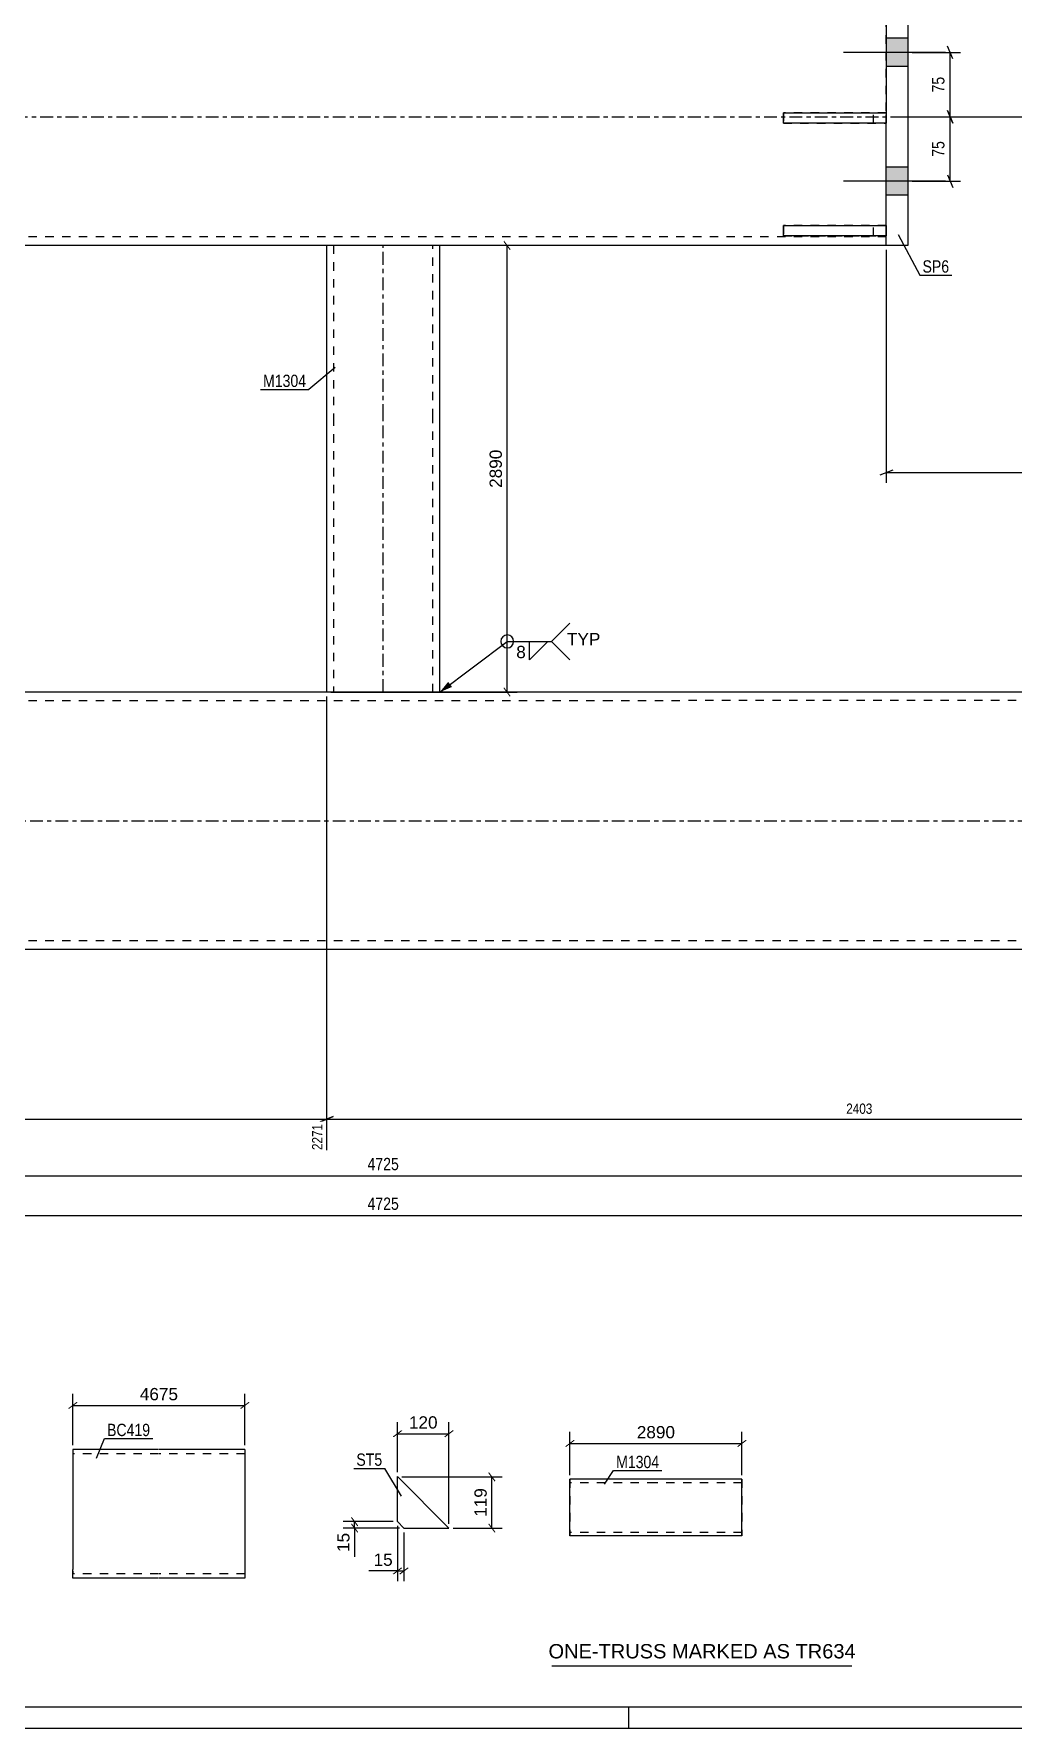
# Model space of a CAD drawing. Header units: millimetres. Extents: x 0 to 841, y 0 to 594.
# Drawn here: x 282.3 to 510.6, y 0 to 395 of the extents above; entities that cross this region are included whole.
import ezdxf

# ---------------------------------------------------------------- set-up
doc = ezdxf.new("R2010")
doc.units = ezdxf.units.MM
doc.linetypes.add('DXK_LINE_DOT2', pattern=[3.9198, 1.9599, -1.9599])
doc.linetypes.add('DXK_LINE_DOT3', pattern=[5.9187, 2.979, -0.9799, 0.9799, -0.9799])
doc.styles.add('Arial', font='ARIAL.TTF', dxfattribs={"height": 0.2})
doc.styles.add('Arial Narrow', font='ARIALN.TTF', dxfattribs={"height": 0.2})

# ---------------------------------------------------------------- blocks, each defined once
blk = doc.blocks.new('Unknown-122567523-1134')
at = {"color": 5, "linetype": 'Continuous'}
for p, q in [((5, 5), (836, 5)), ((421, 0), (421, 5)), ((0, 0), (841, 0))]:
    blk.add_line(p, q, dxfattribs=at)
blk = doc.blocks.new('Part-122567523-1409 - 1371')
at = {"color": 2, "linetype": 'Continuous'}
for p, q in [((310.4, 405.63), (246.4, 405.63)), ((416.9, 405.63), (310.5, 405.63)), ((481, 405.63), (417, 405.63)), ((310.4, 345.63), (246.4, 345.63)), ((416.9, 345.63), (310.5, 345.63)), ((481, 345.63), (417, 345.63))]:
    blk.add_line(p, q, dxfattribs=at)
at = {"color": 7, "linetype": 'DXK_LINE_DOT2'}
for p, q in [((246.4, 345.63), (246.4, 405.63)), ((310.4, 403.63), (246.4, 403.63)), ((416.9, 403.63), (310.5, 403.63)), ((481, 403.63), (417, 403.63)), ((481, 345.63), (481, 405.63)), ((310.4, 347.63), (246.4, 347.63)), ((416.9, 347.63), (310.5, 347.63)), ((481, 347.63), (417, 347.63))]:
    blk.add_line(p, q, dxfattribs=at)
at = {"color": 7, "linetype": 'DXK_LINE_DOT3'}
for p, q in [((236.4, 375.63), (310.4, 375.63)), ((310.5, 375.63), (416.9, 375.63)), ((417, 375.63), (491, 375.63))]:
    blk.add_line(p, q, dxfattribs=at)
blk = doc.blocks.new('Part-122567523-1424 - 1371')
at = {"color": 2, "linetype": 'Continuous'}
for p, q in [((128.5, 241.52), (131.5, 241.52)), ((192.5, 241.52), (152.5, 241.52)), ((310.4, 241.52), (192.6, 241.52)), ((416.9, 241.52), (310.5, 241.52)), ((534.8, 241.53), (417, 241.52)), ((574.91, 241.53), (534.9, 241.53)), ((598.91, 241.53), (595.91, 241.53)), ((192.5, 181.52), (128.51, 181.52)), ((310.4, 181.52), (192.6, 181.52)), ((416.9, 181.52), (310.5, 181.52)), ((534.8, 181.53), (417, 181.52)), ((598.91, 181.53), (534.9, 181.53))]:
    blk.add_line(p, q, dxfattribs=at)
at = {"color": 7, "linetype": 'DXK_LINE_DOT2'}
for p, q in [((128.51, 181.52), (128.5, 241.52)), ((152.5, 241.52), (131.5, 241.52)), ((595.91, 241.53), (574.91, 241.53)), ((598.91, 181.53), (598.91, 241.53)), ((192.5, 239.52), (128.5, 239.52)), ((310.4, 239.52), (192.6, 239.52)), ((416.9, 239.52), (310.5, 239.52)), ((534.8, 239.53), (417, 239.52)), ((598.91, 239.53), (534.9, 239.53)), ((192.5, 183.52), (128.51, 183.52)), ((310.4, 183.52), (192.6, 183.52)), ((416.9, 183.52), (310.5, 183.52)), ((534.8, 183.53), (417, 183.52)), ((598.91, 183.53), (534.9, 183.53))]:
    blk.add_line(p, q, dxfattribs=at)
at = {"color": 7, "linetype": 'DXK_LINE_DOT3'}
for p, q in [((128.51, 211.52), (192.5, 211.52)), ((192.6, 211.52), (310.4, 211.52)), ((310.5, 211.52), (416.9, 211.52)), ((417, 211.52), (534.8, 211.53)), ((534.9, 211.53), (598.91, 211.53))]:
    blk.add_line(p, q, dxfattribs=at)
blk = doc.blocks.new('Bolt-122567523-1426 - 1371')
at = {"linetype": 'Continuous'}
for points in [[(481, 393.93), (481, 387.33), (486, 387.33), (486, 393.93)], [(481, 393.93), (481, 387.33), (486, 387.33), (486, 393.93)], [(481, 363.93), (481, 357.33), (486, 357.33), (486, 363.93)], [(481, 363.93), (481, 357.33), (486, 357.33), (486, 363.93)]]:
    blk.add_hatch(color=1, dxfattribs=at).paths.add_polyline_path(points)
at = {"color": 1, "linetype": 'Continuous'}
for p, q in [((486, 393.93), (481, 393.93)), ((486, 393.93), (481, 393.93)), ((494.8, 390.63), (471, 390.63)), ((494.8, 390.63), (471, 390.63)), ((486, 387.33), (481, 387.33)), ((486, 387.33), (481, 387.33)), ((486, 363.93), (481, 363.93)), ((486, 363.93), (481, 363.93)), ((494.8, 360.63), (471, 360.63)), ((494.8, 360.63), (471, 360.63)), ((486, 357.33), (481, 357.33)), ((486, 357.33), (481, 357.33))]:
    blk.add_line(p, q, dxfattribs=at)
blk = doc.blocks.new('Part-122567523-1519 - 1371')
at = {"color": 2, "linetype": 'Continuous'}
for p, q in [((457, 376.56), (481, 376.56)), ((457, 374.16), (457, 376.56)), ((481, 376.56), (481, 374.16)), ((481, 374.16), (457, 374.16))]:
    blk.add_line(p, q, dxfattribs=at)
at = {"color": 7, "linetype": 'DXK_LINE_DOT2'}
blk.add_line((478, 374.16), (478, 376.56), dxfattribs=at)
blk = doc.blocks.new('Part-122567523-1471 - 1371')
at = {"color": 2, "linetype": 'Continuous'}
for p, q in [((350.5, 345.63), (350.51, 305.63)), ((376.91, 305.63), (376.9, 345.63)), ((350.51, 305.53), (350.51, 241.52)), ((376.91, 241.52), (376.91, 305.53))]:
    blk.add_line(p, q, dxfattribs=at)
at = {"color": 7, "linetype": 'DXK_LINE_DOT2'}
for p, q in [((376.9, 345.63), (350.5, 345.63)), ((352.1, 345.63), (352.11, 305.63)), ((375.31, 305.63), (375.3, 345.63)), ((352.11, 305.53), (352.11, 241.52)), ((375.31, 241.52), (375.31, 305.53)), ((376.91, 241.52), (350.51, 241.52))]:
    blk.add_line(p, q, dxfattribs=at)
at = {"color": 7, "linetype": 'DXK_LINE_DOT3'}
for p, q in [((363.71, 305.63), (363.7, 345.63)), ((363.71, 241.52), (363.71, 305.53))]:
    blk.add_line(p, q, dxfattribs=at)
blk = doc.blocks.new('Part-122567523-1501 - 1371')
at = {"color": 2, "linetype": 'Continuous'}
for p, q in [((481, 405.63), (481, 402.86)), ((481, 405.63), (486, 405.63)), ((486, 405.63), (486, 345.63)), ((481, 400.46), (481, 376.56)), ((481, 350.26), (481, 374.16)), ((481, 345.63), (481, 347.86)), ((486, 345.63), (481, 345.63))]:
    blk.add_line(p, q, dxfattribs=at)
at = {"color": 7, "linetype": 'DXK_LINE_DOT2'}
for p, q in [((481, 402.86), (481, 400.46)), ((481, 376.56), (481, 374.16)), ((481, 347.86), (481, 350.26))]:
    blk.add_line(p, q, dxfattribs=at)
blk = doc.blocks.new('Part-122567523-1521 - 1371')
at = {"color": 2, "linetype": 'Continuous'}
for p, q in [((457, 350.26), (481, 350.26)), ((457, 347.86), (457, 350.26)), ((481, 347.86), (457, 347.86)), ((481, 350.26), (481, 347.86))]:
    blk.add_line(p, q, dxfattribs=at)
at = {"color": 7, "linetype": 'DXK_LINE_DOT2'}
blk.add_line((478, 347.86), (478, 350.26), dxfattribs=at)
blk = doc.blocks.new('Part-122567523-1522 - 1371')
at = {"color": 7, "linetype": 'DXK_LINE_DOT2'}
for p, q in [((481, 376.56), (457, 376.56)), ((457, 376.56), (457, 374.16)), ((478, 374.16), (478, 376.56)), ((481, 374.16), (481, 376.56)), ((457, 374.16), (481, 374.16))]:
    blk.add_line(p, q, dxfattribs=at)
blk = doc.blocks.new('Part-122567523-1524 - 1371')
at = {"color": 7, "linetype": 'DXK_LINE_DOT2'}
for p, q in [((481, 350.26), (457, 350.26)), ((457, 350.26), (457, 347.86)), ((457, 347.86), (481, 347.86)), ((478, 347.86), (478, 350.26)), ((481, 347.86), (481, 350.26))]:
    blk.add_line(p, q, dxfattribs=at)
blk = doc.blocks.new('Part-122567523-2706 - 2700')
at = {"color": 2, "linetype": 'Continuous'}
for p, q in [((379.04, 46.63), (367.04, 58.63)), ((367.04, 48.13), (367.04, 58.63)), ((367.04, 48.13), (368.54, 46.63)), ((368.54, 46.63), (379.04, 46.63))]:
    blk.add_line(p, q, dxfattribs=at)
at = {"color": 7, "linetype": 'DXK_LINE_DOT2'}
for p, q in [((367.04, 48.13), (367.04, 58.63)), ((368.54, 46.63), (368.54, 46.63))]:
    blk.add_line(p, q, dxfattribs=at)
blk = doc.blocks.new('Part-122567523-2373 - 2366')
at = {"color": 2, "linetype": 'Continuous'}
for p, q in [((407.23, 44.8), (407.23, 58)), ((407.23, 58), (407.23, 58)), ((427.23, 58), (407.23, 58)), ((447.33, 58), (427.33, 58)), ((447.33, 44.8), (447.33, 58)), ((407.23, 44.8), (407.23, 44.8)), ((427.23, 44.8), (407.23, 44.8)), ((447.33, 44.8), (427.33, 44.8))]:
    blk.add_line(p, q, dxfattribs=at)
at = {"color": 7, "linetype": 'DXK_LINE_DOT2'}
for p, q in [((407.23, 58), (407.23, 44.8)), ((407.23, 57.2), (407.23, 57.2)), ((427.23, 57.2), (407.23, 57.2)), ((447.33, 57.2), (427.33, 57.2)), ((447.33, 58), (447.33, 58)), ((447.33, 58), (447.33, 44.92)), ((407.23, 45.66), (407.23, 45.83)), ((407.23, 45.6), (407.23, 45.66)), ((407.23, 45.6), (407.23, 45.6)), ((427.23, 45.6), (407.23, 45.6)), ((447.33, 45.6), (427.33, 45.6)), ((447.33, 45.6), (447.33, 45.83)), ((447.33, 44.92), (447.33, 44.8)), ((447.33, 44.8), (447.33, 44.8))]:
    blk.add_line(p, q, dxfattribs=at)
blk = doc.blocks.new('Part-122567523-2799 - 2793')
at = {"color": 2, "linetype": 'Continuous'}
for p, q in [((291.35, 64.95), (291.35, 36.95)), ((311.35, 64.95), (291.35, 64.95)), ((331.45, 64.96), (311.45, 64.96)), ((331.45, 64.96), (331.45, 62.96)), ((331.45, 62.96), (331.45, 34.96)), ((291.35, 36.19), (291.35, 36.95)), ((291.35, 34.95), (291.35, 36.19)), ((311.35, 34.95), (291.35, 34.95)), ((331.45, 34.96), (311.45, 34.96))]:
    blk.add_line(p, q, dxfattribs=at)
at = {"color": 7, "linetype": 'DXK_LINE_DOT2'}
for p, q in [((311.35, 63.95), (291.35, 63.95)), ((331.45, 63.96), (311.45, 63.96)), ((291.35, 36.57), (291.35, 36.19)), ((291.35, 35.95), (291.35, 36.03)), ((291.35, 35.95), (291.35, 36.03)), ((311.35, 35.95), (291.35, 35.95)), ((331.45, 35.96), (311.45, 35.96)), ((331.45, 35.96), (331.45, 36.03))]:
    blk.add_line(p, q, dxfattribs=at)
blk = doc.blocks.new('StraightDimension-122567523-1555 - 1371')
at = {"color": 7, "linetype": 'Continuous'}
for p, q in [((481, 344.63), (481, 290.28)), ((482.5, 293.28), (479.5, 292.08)), ((481, 292.68), (598.91, 292.68)), ((597.41, 292.08), (600.41, 293.28)), ((598.91, 242.53), (598.91, 295.53))]:
    blk.add_line(p, q, dxfattribs=at)
at = {"color": 0}
blk.add_wipeout([(543.3, 293.43), (543.3, 297.63), (536.61, 297.63), (536.61, 293.43)], dxfattribs=at)
at = {"color": 3, "style": 'Arial Narrow'}
blk.add_text('600', height=2.863, dxfattribs=at).set_placement((537.21, 294.03))
blk = doc.blocks.new('StraightDimension-122567523-1538 - 1371')
at = {"color": 7, "linetype": 'Continuous'}
for p, q in [((123.51, 156.52), (123.51, 117.07)), ((603.91, 156.53), (603.91, 117.07)), ((125.01, 120.07), (122.01, 118.87)), ((123.51, 119.47), (603.91, 119.47)), ((602.41, 118.87), (605.41, 120.07))]:
    blk.add_line(p, q, dxfattribs=at)
at = {"color": 0}
blk.add_wipeout([(367.96, 120.22), (367.96, 124.42), (359.45, 124.42), (359.45, 120.22)], dxfattribs=at)
at = {"color": 3, "style": 'Arial Narrow'}
blk.add_text('4725', height=2.863, dxfattribs=at).set_placement((360.05, 120.82))
blk = doc.blocks.new('StraightDimension-122567523-1562 - 1371')
at = {"color": 7, "linetype": 'Continuous'}
for p, q in [((482, 375.63), (634.46, 375.63)), ((632.66, 374.13), (631.46, 377.13)), ((632.06, 211.53), (632.06, 375.63)), ((599.91, 211.53), (634.46, 211.53)), ((631.46, 213.03), (632.66, 210.03))]:
    blk.add_line(p, q, dxfattribs=at)
at = {"color": 0}
blk.add_wipeout([(631.31, 297.83), (627.11, 297.83), (627.11, 289.32), (631.31, 289.32)], dxfattribs=at)
at = {"color": 3, "style": 'Arial Narrow'}
blk.add_text('3190', height=2.863, rotation=90.0002, dxfattribs=at).set_placement((630.71, 289.92))
blk = doc.blocks.new('StraightDimension-122567523-1582 - 1371')
at = {"color": 7, "linetype": 'Continuous'}
for p, q in [((482, 375.63), (498.3, 375.63)), ((496.5, 374.13), (495.3, 377.13)), ((495.9, 360.63), (495.9, 375.63)), ((487, 360.63), (498.3, 360.63)), ((495.3, 362.13), (496.5, 359.13))]:
    blk.add_line(p, q, dxfattribs=at)
at = {"color": 0}
blk.add_wipeout([(495.15, 370.55), (490.95, 370.55), (490.95, 365.7), (495.15, 365.7)], dxfattribs=at)
at = {"color": 3, "style": 'Arial Narrow'}
blk.add_text('75', height=2.863, rotation=90.0002, dxfattribs=at).set_placement((494.55, 366.3))
blk = doc.blocks.new('StraightDimension-122567523-1595 - 1371')
at = {"color": 7, "linetype": 'Continuous'}
for p, q in [((496.5, 389.13), (495.3, 392.13)), ((487, 390.63), (498.3, 390.63)), ((495.9, 375.63), (495.9, 390.63)), ((482, 375.63), (498.3, 375.63)), ((495.3, 377.13), (496.5, 374.13))]:
    blk.add_line(p, q, dxfattribs=at)
at = {"color": 0}
blk.add_wipeout([(495.15, 385.56), (490.95, 385.56), (490.95, 380.7), (495.15, 380.7)], dxfattribs=at)
at = {"color": 3, "style": 'Arial Narrow'}
blk.add_text('75', height=2.863, rotation=90.0002, dxfattribs=at).set_placement((494.55, 381.3))
blk = doc.blocks.new('StraightDimension-122567523-5544 - 1371')
at = {"color": 7, "linetype": 'Continuous'}
for p, q in [((350.51, 240.52), (350.51, 134.76)), ((598.91, 180.39), (598.91, 134.76)), ((352.01, 142.56), (349.01, 141.36)), ((597.41, 141.36), (600.41, 142.56)), ((350.51, 141.96), (598.91, 141.96))]:
    blk.add_line(p, q, dxfattribs=at)
at = {"color": 0}
blk.add_wipeout([(478.26, 142.71), (478.26, 146.21), (471.16, 146.21), (471.16, 142.71)], dxfattribs=at)
at = {"color": 0, "linetype": 'Continuous'}
blk.add_wipeout([(598.41, 141.36), (594.91, 141.36), (594.91, 134.26), (598.41, 134.26)], dxfattribs=at)
at = {"color": 3, "style": 'Arial Narrow'}
blk.add_text('2403', height=2.386, dxfattribs=at).set_placement((471.66, 143.21))
at = {"color": 3, "linetype": 'Continuous', "style": 'Arial Narrow'}
blk.add_text('4675', height=2.386, rotation=90.0002, dxfattribs=at).set_placement((597.91, 134.76))
blk = doc.blocks.new('StraightDimension-122567523-1704 - 1371')
at = {"linetype": 'Continuous'}
for points in [[(391.75, 346.53), (391.9, 346.73), (393.4, 344.73), (393.25, 344.53)], [(393.4, 240.62), (393.25, 240.42), (391.75, 242.42), (391.9, 242.62)]]:
    blk.add_hatch(color=7, dxfattribs=at).paths.add_polyline_path(points)
at = {"color": 7, "linetype": 'Continuous'}
for p, q in [((415.94, 345.63), (389.87, 345.63)), ((392.57, 241.52), (392.57, 345.63)), ((351.51, 241.52), (394.97, 241.52))]:
    blk.add_line(p, q, dxfattribs=at)
at = {"color": 0}
blk.add_wipeout([(391.97, 298.62), (387.77, 298.62), (387.77, 288.53), (391.97, 288.53)], dxfattribs=at)
at = {"color": 3, "style": 'Arial'}
blk.add_text('2890', height=2.865, rotation=90.0002, dxfattribs=at).set_placement((391.37, 289.13))
blk = doc.blocks.new('StraightDimension-122567523-1867 - 1371')
at = {"color": 7, "linetype": 'Continuous'}
for p, q in [((128.5, 156.38), (128.5, 126.32)), ((598.91, 156.39), (598.91, 126.32)), ((130, 129.32), (127, 128.12)), ((128.5, 128.72), (598.91, 128.72)), ((597.41, 128.12), (600.41, 129.32))]:
    blk.add_line(p, q, dxfattribs=at)
at = {"color": 0}
blk.add_wipeout([(367.96, 129.47), (367.96, 133.67), (359.45, 133.67), (359.45, 129.47)], dxfattribs=at)
at = {"color": 3, "style": 'Arial Narrow'}
blk.add_text('4675', height=2.863, dxfattribs=at).set_placement((360.05, 130.07))
blk = doc.blocks.new('StraightDimension-122567523-1918 - 1371')
at = {"color": 7, "linetype": 'Continuous'}
for p, q in [((123.51, 156.52), (123.51, 126.32)), ((603.91, 156.53), (603.91, 126.32)), ((125.01, 129.32), (122.01, 128.12)), ((123.51, 128.72), (603.91, 128.72)), ((602.41, 128.12), (605.41, 129.32))]:
    blk.add_line(p, q, dxfattribs=at)
at = {"color": 0}
blk.add_wipeout([(367.96, 129.47), (367.96, 133.67), (359.45, 133.67), (359.45, 129.47)], dxfattribs=at)
at = {"color": 3, "style": 'Arial Narrow'}
blk.add_text('4725', height=2.863, dxfattribs=at).set_placement((360.05, 130.07))
blk = doc.blocks.new('StraightDimension-122567523-5545 - 1371')
at = {"color": 7, "linetype": 'Continuous'}
for p, q in [((350.51, 240.52), (350.51, 134.76)), ((128.5, 180.38), (128.5, 139.33)), ((130, 142.56), (127, 141.36)), ((349.01, 141.36), (352.01, 142.56)), ((128.5, 141.96), (350.51, 141.96))]:
    blk.add_line(p, q, dxfattribs=at)
at = {"color": 0}
blk.add_wipeout([(243.05, 142.71), (243.05, 146.21), (235.96, 146.21), (235.96, 142.71)], dxfattribs=at)
at = {"color": 0, "linetype": 'Continuous'}
for points in [[(128, 141.36), (124.5, 141.36), (124.5, 138.83), (128, 138.83)], [(350.01, 141.36), (346.51, 141.36), (346.51, 134.26), (350.01, 134.26)]]:
    blk.add_wipeout(points, dxfattribs=at)
at = {"color": 3, "style": 'Arial Narrow'}
blk.add_text('2271', height=2.386, dxfattribs=at).set_placement((236.46, 143.21))
at = {"color": 3, "linetype": 'Continuous', "style": 'Arial Narrow'}
for s, height, p in [('0', 2.39, (127.5, 139.33)), ('2271', 2.386, (349.51, 134.76))]:
    blk.add_text(s, height=height, rotation=90.0002, dxfattribs=at).set_placement(p)
blk = doc.blocks.new('StraightDimension-122567523-2746 - 2700')
at = {"linetype": 'Continuous'}
for points in [[(388.21, 59.46), (388.36, 59.66), (389.86, 57.66), (389.71, 57.46)], [(389.86, 45.73), (389.71, 45.53), (388.21, 47.53), (388.36, 47.73)]]:
    blk.add_hatch(color=7, dxfattribs=at).paths.add_polyline_path(points)
at = {"color": 7, "linetype": 'Continuous'}
for p, q in [((368.03, 58.56), (391.44, 58.56)), ((389.04, 46.63), (389.04, 58.56)), ((380.04, 46.63), (391.44, 46.63))]:
    blk.add_line(p, q, dxfattribs=at)
at = {"color": 0}
blk.add_wipeout([(388.44, 56.53), (384.24, 56.53), (384.24, 48.66), (388.44, 48.66)], dxfattribs=at)
at = {"color": 3, "style": 'Arial'}
blk.add_text('119', height=2.865, rotation=90.0002, dxfattribs=at).set_placement((387.84, 49.26))
blk = doc.blocks.new('StraightDimension-122567523-2708 - 2700')
at = {"linetype": 'Continuous'}
for points in [[(367.94, 37.46), (368.14, 37.31), (366.14, 35.81), (365.94, 35.96)], [(367.64, 35.81), (367.44, 35.96), (369.44, 37.46), (369.64, 37.31)]]:
    blk.add_hatch(color=7, dxfattribs=at).paths.add_polyline_path(points)
at = {"color": 7, "linetype": 'Continuous'}
for p, q in [((367.04, 47.13), (367.04, 34.23)), ((368.54, 45.63), (368.54, 34.23)), ((367.04, 36.63), (368.54, 36.63))]:
    blk.add_line(p, q, dxfattribs=at)
at = {"color": 0}
blk.add_wipeout([(366.51, 37.23), (366.51, 41.43), (360.86, 41.43), (360.86, 37.23)], dxfattribs=at)
at = {"color": 7, "linetype": 'Continuous'}
blk.add_line((367.04, 36.63), (360.34, 36.63), dxfattribs=at)
blk.add_line((367.04, 36.63), (360.34, 36.63), dxfattribs=at)
at = {"color": 3, "style": 'Arial'}
blk.add_text('15', height=2.865, dxfattribs=at).set_placement((361.46, 37.83))
blk = doc.blocks.new('StraightDimension-122567523-2720 - 2700')
at = {"linetype": 'Continuous'}
for points in [[(366.14, 67.81), (365.94, 67.96), (367.94, 69.46), (368.14, 69.31)], [(379.94, 69.46), (380.14, 69.31), (378.14, 67.81), (377.94, 67.96)]]:
    blk.add_hatch(color=7, dxfattribs=at).paths.add_polyline_path(points)
at = {"color": 7, "linetype": 'Continuous'}
for p, q in [((367.04, 59.63), (367.04, 71.33)), ((379.04, 47.63), (379.04, 71.33)), ((367.04, 68.63), (379.04, 68.63))]:
    blk.add_line(p, q, dxfattribs=at)
at = {"color": 0}
blk.add_wipeout([(376.97, 69.23), (376.97, 73.43), (369.1, 73.43), (369.1, 69.23)], dxfattribs=at)
at = {"color": 3, "style": 'Arial'}
blk.add_text('120', height=2.865, dxfattribs=at).set_placement((369.7, 69.83))
blk = doc.blocks.new('StraightDimension-122567523-2735 - 2700')
at = {"linetype": 'Continuous'}
for points in [[(357.86, 47.23), (357.71, 47.03), (356.21, 49.03), (356.36, 49.23)], [(356.21, 47.53), (356.36, 47.73), (357.86, 45.73), (357.71, 45.53)]]:
    blk.add_hatch(color=7, dxfattribs=at).paths.add_polyline_path(points)
at = {"color": 7, "linetype": 'Continuous'}
for p, q in [((366.04, 48.13), (354.34, 48.13)), ((357.04, 46.63), (357.04, 48.13)), ((367.54, 46.63), (354.34, 46.63))]:
    blk.add_line(p, q, dxfattribs=at)
at = {"color": 0}
blk.add_wipeout([(356.44, 46.11), (352.24, 46.11), (352.24, 40.46), (356.44, 40.46)], dxfattribs=at)
at = {"color": 7, "linetype": 'Continuous'}
blk.add_line((357.04, 46.63), (357.04, 39.93), dxfattribs=at)
blk.add_line((357.04, 46.63), (357.04, 39.93), dxfattribs=at)
at = {"color": 3, "style": 'Arial'}
blk.add_text('15', height=2.865, rotation=90.0002, dxfattribs=at).set_placement((355.84, 41.06))
blk = doc.blocks.new('StraightDimension-122567523-2377 - 2366')
at = {"linetype": 'Continuous'}
for points in [[(406.33, 65.54), (406.13, 65.69), (408.13, 67.19), (408.33, 67.04)], [(448.23, 67.19), (448.43, 67.04), (446.43, 65.54), (446.23, 65.69)]]:
    blk.add_hatch(color=7, dxfattribs=at).paths.add_polyline_path(points)
at = {"color": 7, "linetype": 'Continuous'}
for p, q in [((407.23, 59), (407.23, 69.06)), ((447.33, 59), (447.33, 69.06)), ((407.23, 66.36), (447.33, 66.36))]:
    blk.add_line(p, q, dxfattribs=at)
at = {"color": 0}
blk.add_wipeout([(432.33, 66.96), (432.33, 71.16), (422.23, 71.16), (422.23, 66.96)], dxfattribs=at)
at = {"color": 3, "style": 'Arial'}
blk.add_text('2890', height=2.865, dxfattribs=at).set_placement((422.83, 67.56))
blk = doc.blocks.new('StraightDimension-122567523-2804 - 2793')
at = {"linetype": 'Continuous'}
for points in [[(290.45, 74.41), (290.25, 74.56), (292.25, 76.06), (292.45, 75.91)], [(332.35, 76.06), (332.55, 75.91), (330.55, 74.41), (330.35, 74.56)]]:
    blk.add_hatch(color=7, dxfattribs=at).paths.add_polyline_path(points)
at = {"color": 7, "linetype": 'Continuous'}
for p, q in [((291.35, 65.95), (291.35, 77.93)), ((291.35, 75.23), (331.45, 75.23)), ((331.45, 65.96), (331.45, 77.93))]:
    blk.add_line(p, q, dxfattribs=at)
at = {"color": 0}
blk.add_wipeout([(316.45, 75.83), (316.45, 80.03), (306.36, 80.03), (306.36, 75.83)], dxfattribs=at)
at = {"color": 3, "style": 'Arial'}
blk.add_text('4675', height=2.865, dxfattribs=at).set_placement((306.96, 76.43))
blk = doc.blocks.new('Unknown-122567523-5825')
at = {"color": 7, "linetype": 'Continuous'}
blk.add_line((403, 14.5), (473, 14.5), dxfattribs=at)
at = {"color": 7, "style": 'Arial'}
blk.add_text('ONE-TRUSS MARKED AS TR634', height=3.3428, dxfattribs=at).set_placement((402.24, 16.25))
blk = doc.blocks.new('Mark-122567523-1497 - 1371')
at = {"color": 0}
blk.add_wipeout([(495.65, 339.31), (495.65, 342.31), (489.44, 342.31), (489.44, 339.31)], dxfattribs=at)
blk.add_wipeout([(495.65, 339.31), (495.65, 342.31), (489.44, 342.31), (489.44, 339.31)], dxfattribs=at)
at = {"color": 30, "linetype": 'Continuous'}
for p, q in [((483.8, 348.17), (488.84, 338.71)), ((488.84, 338.71), (496.25, 338.71))]:
    blk.add_line(p, q, dxfattribs=at)
at = {"color": 3, "style": 'Arial Narrow'}
blk.add_text('SP6', height=2.863, dxfattribs=at).set_placement((489.44, 339.31))
blk = doc.blocks.new('Mark-122567523-1467 - 1371')
at = {"color": 0}
blk.add_wipeout([(345.75, 312.65), (345.75, 315.65), (335.7, 315.65), (335.7, 312.65)], dxfattribs=at)
blk.add_wipeout([(345.75, 312.65), (345.75, 315.65), (335.7, 315.65), (335.7, 312.65)], dxfattribs=at)
at = {"color": 30, "linetype": 'Continuous'}
for p in [(352.5, 317.17), (335.1, 312.05)]:
    blk.add_line(p, (346.35, 312.05), dxfattribs=at)
at = {"color": 3, "style": 'Arial Narrow'}
blk.add_text('M1304', height=2.863, dxfattribs=at).set_placement((335.7, 312.65))
blk = doc.blocks.new('WeldMark-122567523-1994 - 1371')
at = {"linetype": 'Continuous'}
blk.add_hatch(color=30, dxfattribs=at).paths.add_polyline_path([(379.76, 242.72), (376.91, 241.52), (378.86, 243.92)])
at = {"color": 3, "linetype": 'Continuous'}
for q in [(407.23, 257.61), (407.23, 249.04)]:
    blk.add_line((402.95, 253.33), q, dxfattribs=at)
at = {"color": 0}
blk.add_wipeout([(397.15, 249.23), (397.15, 252.63), (394.52, 252.63), (394.52, 249.23)], dxfattribs=at)
at = {"color": 30, "linetype": 'Continuous'}
for p, q in [((376.91, 241.52), (392.62, 253.33)), ((392.62, 253.33), (402.95, 253.33))]:
    blk.add_line(p, q, dxfattribs=at)
at = {"color": 3, "linetype": 'Continuous'}
for p, q in [((397.81, 253.33), (402.09, 253.33)), ((402.09, 253.33), (397.81, 249.04)), ((397.81, 249.04), (397.81, 253.33))]:
    blk.add_line(p, q, dxfattribs=at)
for start, end in [(90, 270), (270, 90)]:
    blk.add_arc((392.62, 253.33), 1.5, start, end, dxfattribs=at)
at = {"color": 3, "style": 'Arial'}
blk.add_text('8', height=2.87, dxfattribs=at).set_placement((394.72, 249.43))
at = {"color": 0, "linetype": 'Continuous'}
blk.add_wipeout([(414.32, 252.43), (414.32, 255.43), (406.55, 255.43), (406.55, 252.43)], dxfattribs=at)
blk.add_wipeout([(414.32, 252.43), (414.32, 255.43), (406.55, 255.43), (406.55, 252.43)], dxfattribs=at)
at = {"color": 3, "linetype": 'Continuous', "style": 'Arial'}
blk.add_text('TYP', height=2.865, dxfattribs=at).set_placement((406.55, 252.43))
blk = doc.blocks.new('Mark-122567523-2702 - 2700')
at = {"color": 0}
blk.add_wipeout([(363.48, 61.16), (363.48, 64.16), (357.45, 64.16), (357.45, 61.16)], dxfattribs=at)
blk.add_wipeout([(363.48, 61.16), (363.48, 64.16), (357.45, 64.16), (357.45, 61.16)], dxfattribs=at)
at = {"color": 30, "linetype": 'Continuous'}
for p in [(356.85, 60.56), (367.94, 54.04)]:
    blk.add_line(p, (364.08, 60.56), dxfattribs=at)
at = {"color": 3, "style": 'Arial Narrow'}
blk.add_text('ST5', height=2.863, dxfattribs=at).set_placement((357.45, 61.16))
blk = doc.blocks.new('Mark-122567523-2369 - 2366')
at = {"color": 0}
blk.add_wipeout([(428.07, 60.62), (428.07, 63.62), (418.01, 63.62), (418.01, 60.62)], dxfattribs=at)
blk.add_wipeout([(428.07, 60.62), (428.07, 63.62), (418.01, 63.62), (418.01, 60.62)], dxfattribs=at)
at = {"color": 30, "linetype": 'Continuous'}
for p, q in [((415.32, 56.87), (417.41, 60.02)), ((417.41, 60.02), (428.67, 60.02))]:
    blk.add_line(p, q, dxfattribs=at)
at = {"color": 3, "style": 'Arial Narrow'}
blk.add_text('M1304', height=2.863, dxfattribs=at).set_placement((418.01, 60.62))
blk = doc.blocks.new('Mark-122567523-2795 - 2793')
at = {"color": 0}
blk.add_wipeout([(309.37, 68.08), (309.37, 71.08), (299.32, 71.08), (299.32, 68.08)], dxfattribs=at)
blk.add_wipeout([(309.37, 68.08), (309.37, 71.08), (299.32, 71.08), (299.32, 68.08)], dxfattribs=at)
at = {"color": 30, "linetype": 'Continuous'}
for p, q in [((296.88, 62.92), (298.72, 67.48)), ((298.72, 67.48), (309.97, 67.48))]:
    blk.add_line(p, q, dxfattribs=at)
at = {"color": 3, "style": 'Arial Narrow'}
blk.add_text('BC419', height=2.863, dxfattribs=at).set_placement((299.32, 68.08))

msp = doc.modelspace()

# ---------------------------------------------------------------- block references
for name in ['Unknown-122567523-1134', 'Part-122567523-1409 - 1371', 'Part-122567523-1501 - 1371', 'Bolt-122567523-1426 - 1371', 'Part-122567523-1519 - 1371', 'Part-122567523-1522 - 1371', 'Part-122567523-1521 - 1371', 'Part-122567523-1524 - 1371', 'Part-122567523-1471 - 1371', 'Part-122567523-1424 - 1371', 'Part-122567523-2799 - 2793', 'Part-122567523-2706 - 2700', 'Part-122567523-2373 - 2366', 'Unknown-122567523-5825']:
    msp.add_blockref(name, (0, 0))

# ---------------------------------------------------------------- next in the draw order: block references
for name in ['StraightDimension-122567523-1555 - 1371', 'StraightDimension-122567523-1538 - 1371', 'StraightDimension-122567523-2804 - 2793', 'StraightDimension-122567523-2377 - 2366', 'StraightDimension-122567523-2746 - 2700']:
    msp.add_blockref(name, (0, 0))

# ---------------------------------------------------------------- next in the draw order: block references
for name in ['StraightDimension-122567523-1562 - 1371', 'Mark-122567523-2795 - 2793', 'Mark-122567523-2369 - 2366', 'StraightDimension-122567523-2708 - 2700']:
    msp.add_blockref(name, (0, 0))

# ---------------------------------------------------------------- next in the draw order: block references
for name in ['StraightDimension-122567523-1582 - 1371', 'Mark-122567523-1497 - 1371', 'StraightDimension-122567523-5544 - 1371', 'StraightDimension-122567523-2720 - 2700']:
    msp.add_blockref(name, (0, 0))

# ---------------------------------------------------------------- next in the draw order: block references
for name in ['StraightDimension-122567523-1595 - 1371', 'StraightDimension-122567523-1704 - 1371', 'StraightDimension-122567523-1867 - 1371', 'Mark-122567523-2702 - 2700', 'StraightDimension-122567523-2735 - 2700']:
    msp.add_blockref(name, (0, 0))

# ---------------------------------------------------------------- next in the draw order: block references
for name in ['Mark-122567523-1467 - 1371', 'WeldMark-122567523-1994 - 1371', 'StraightDimension-122567523-1918 - 1371']:
    msp.add_blockref(name, (0, 0))

# ---------------------------------------------------------------- next in the draw order: block references
msp.add_blockref('StraightDimension-122567523-5545 - 1371', (0, 0))

doc.saveas('drawing.dxf')
